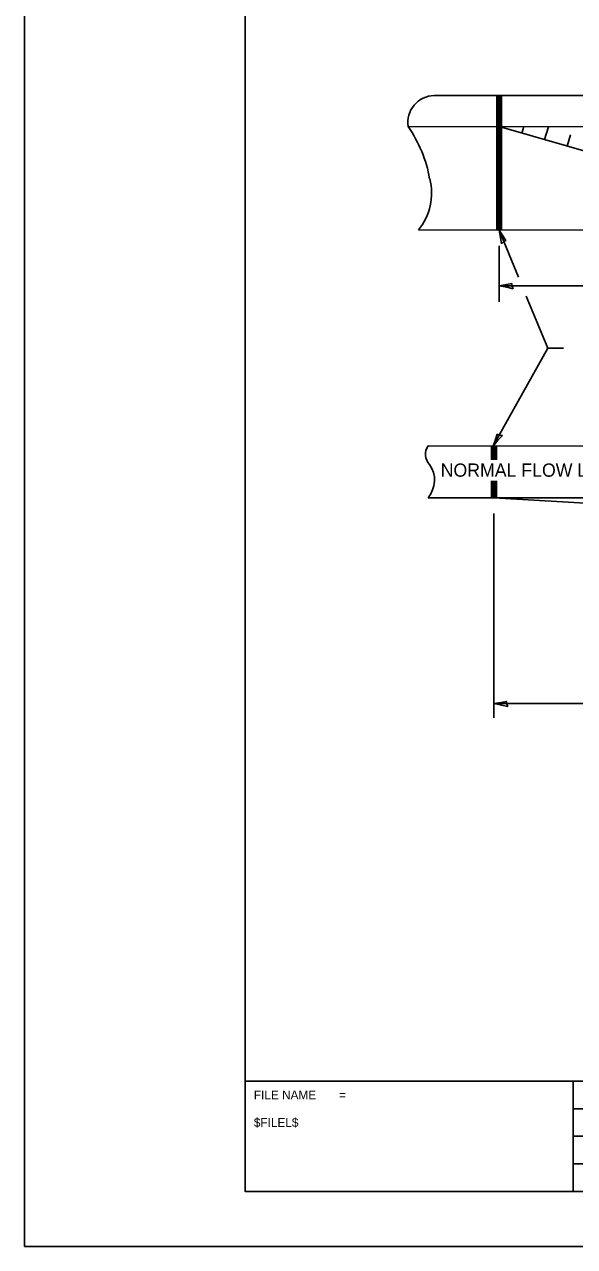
# Model space of a CAD drawing. Extents: x 99512 to 100192, y 99869 to 100309.
# Drawn here: x 99512.5 to 99612.2, y 99868.6 to 100090.3 of the extents above; entities that cross this region are included whole.
import ezdxf

# ---------------------------------------------------------------- set-up
doc = ezdxf.new("R2010")
doc.units = 0
for name, color, linetype in [('Design_PR_Back of Gutter or Curb line', 7, 'Continuous'), ('Design_PR_Roadway Notes', 7, 'Continuous'), ('Level 43', 7, 'Continuous'), ('Level 46', 7, 'Continuous'), ('Level 53', 7, 'Continuous'), ('Level 54', 7, 'Continuous'), ('Sheets_50 Reference Boundary', 7, 'Continuous'), ('Sheets_General Details', 7, 'Continuous'), ('Sheets_Printer Plotting Border', 7, 'Continuous'), ('Stage_Construction Traffic Control', 7, 'Continuous')]:
    doc.layers.add(name, color=color, linetype=linetype)

msp = doc.modelspace()

# ---------------------------------------------------------------- linework, layer by layer
at = {"layer": 'Design_PR_Back of Gutter or Curb line'}
for p, q in [((99586.75, 100077.39), (99761.27, 100077.28)), ((99582.05, 100071.77), (99765.97, 100071.65)), ((99583.92, 100053.01), (99764.1, 100052.89)), ((99585.66, 100013.84), (99760.41, 100013.73)), ((99585.66, 100004.46), (99597.61, 100004.45)), ((99597.61, 100004.45), (99660.38, 100000.8))]:
    msp.add_line(p, q, dxfattribs=at)
for centre, radius, start, end in [((99586.9, 100072.5), 4.9, 91.7719, 188.534), ((99562.31, 100058.1), 24.01, 10.0808, 34.6919), ((99575.88, 100059.64), 10.42, 320.4945, 14.83), ((99587.86, 100012.34), 2.66, 145.6045, 223.7643), ((99581.88, 100007.66), 4.95, 319.709, 34.9896)]:
    msp.add_arc(centre, radius, start, end, dxfattribs=at)
at = {"layer": 'Design_PR_Roadway Notes'}
for p, q in [((99602.05, 100044.44), (99598.53, 100053)), ((99607.37, 100031.56), (99603.46, 100041.03)), ((99607.37, 100031.56), (99597.48, 100013.84)), ((99610.2, 100031.56), (99607.37, 100031.56))]:
    msp.add_line(p, q, dxfattribs=at)
for points in [[(99599, 100050.49), (99599.36, 100050.86), (99599.76, 100051.11), (99599.2, 100051.92), (99598.53, 100053), (99598.81, 100051.67)], [(99599.15, 100015.76), (99598.64, 100015.82), (99598.2, 100015.97), (99597.9, 100015.03), (99597.48, 100013.83), (99598.34, 100014.88)]]:
    msp.add_lwpolyline(points, close=True, dxfattribs=at)
at = {"layer": 'Level 43'}
for p, q in [((99598.56, 100050.11), (99598.56, 100040)), ((99598.61, 100042.89), (99674.01, 100042.89)), ((99597.61, 100001.57), (99597.61, 99964.53)), ((99597.65, 99967.11), (99673, 99967.11))]:
    msp.add_line(p, q, dxfattribs=at)
for points in [[(99601.11, 100042.36), (99600.9, 100042.84), (99600.82, 100043.3), (99599.86, 100043.1), (99598.61, 100042.89), (99599.94, 100042.64)], [(99600.15, 99966.58), (99599.94, 99967.06), (99599.86, 99967.52), (99598.9, 99967.32), (99597.65, 99967.11), (99598.98, 99966.86)]]:
    msp.add_lwpolyline(points, close=True, dxfattribs=at)
at = {"layer": 'Level 46'}
msp.add_line((99597.61, 100004.45), (99660.49, 100004.41), dxfattribs=at)
at = {"layer": 'Level 53'}
for p, q in [((99598.56, 100071.76), (99664, 100052.95)), ((99602.67, 100070.57), (99603.01, 100071.76)), ((99606.79, 100069.39), (99607.47, 100071.73)), ((99610.91, 100068.21), (99611.5, 100070.27))]:
    msp.add_line(p, q, dxfattribs=at)
at = {"layer": 'Level 54'}
msp.add_line((99598.56, 100071.76), (99664, 100052.95), dxfattribs=at)
at = {"layer": 'Sheets_50 Reference Boundary'}
msp.add_lwpolyline([(99552.47, 100298.64), (100182.47, 100298.64), (100182.47, 99898.64), (99552.47, 99898.64)], close=True, dxfattribs=at)
at = {"layer": 'Sheets_General Details'}
for p, q in [((99512.47, 100308.64), (99512.47, 99868.64)), ((99552.47, 99898.64), (100182.47, 99898.64)), ((99611.96, 99898.64), (99611.96, 99878.64)), ((99611.96, 99893.64), (99795.96, 99893.64)), ((99611.96, 99888.64), (99795.96, 99888.64)), ((99611.96, 99883.64), (99795.96, 99883.64)), ((100192.47, 99868.64), (99512.47, 99868.64))]:
    msp.add_line(p, q, dxfattribs=at)
msp.add_lwpolyline([(99552.47, 100298.64), (100182.47, 100298.64), (100182.47, 99878.64), (99552.47, 99878.64)], close=True, dxfattribs=at)
at = {"layer": 'Sheets_Printer Plotting Border'}
msp.add_lwpolyline([(99512.47, 99868.64), (100192.47, 99868.64), (100192.47, 100308.64), (99512.47, 100308.64)], close=True, dxfattribs=at)
at = {"layer": 'Stage_Construction Traffic Control'}
for p, q in [((99598.13, 100077.39), (99598.13, 100053.03)), ((99598.14, 100077.39), (99598.14, 100053.03)), ((99598.16, 100077.39), (99598.16, 100053.03)), ((99598.18, 100077.39), (99598.18, 100053.03)), ((99598.2, 100077.39), (99598.2, 100053.03)), ((99598.21, 100077.39), (99598.21, 100053.03)), ((99598.23, 100077.39), (99598.23, 100053.03)), ((99598.25, 100077.39), (99598.25, 100053.03)), ((99598.26, 100077.39), (99598.26, 100053.03)), ((99598.28, 100077.39), (99598.28, 100053.03)), ((99598.3, 100077.39), (99598.3, 100053.03)), ((99598.32, 100077.39), (99598.32, 100053.03)), ((99598.33, 100077.39), (99598.33, 100053.03)), ((99598.35, 100077.39), (99598.35, 100053.03)), ((99598.37, 100077.39), (99598.37, 100053.03)), ((99598.38, 100077.39), (99598.38, 100053.03)), ((99598.4, 100077.39), (99598.4, 100053.03)), ((99598.42, 100077.39), (99598.42, 100053.03)), ((99598.44, 100077.39), (99598.44, 100053.03)), ((99598.45, 100077.39), (99598.45, 100053.03)), ((99598.47, 100077.39), (99598.47, 100053.03)), ((99598.49, 100077.39), (99598.49, 100053.03)), ((99598.5, 100077.39), (99598.5, 100053.03)), ((99598.52, 100077.39), (99598.52, 100053.03)), ((99598.54, 100077.39), (99598.54, 100053.03)), ((99598.56, 100077.39), (99598.56, 100053.03)), ((99598.57, 100077.39), (99598.57, 100053.03)), ((99598.59, 100077.39), (99598.59, 100053.03)), ((99598.61, 100077.39), (99598.61, 100053.03)), ((99598.62, 100077.39), (99598.62, 100053.03)), ((99598.64, 100077.39), (99598.64, 100053.03)), ((99598.66, 100077.39), (99598.66, 100053.03)), ((99598.68, 100077.39), (99598.68, 100053.03)), ((99598.69, 100077.39), (99598.69, 100053.03)), ((99598.71, 100077.39), (99598.71, 100053.03)), ((99598.73, 100077.39), (99598.73, 100053.03)), ((99598.74, 100077.39), (99598.74, 100053.03)), ((99598.76, 100077.39), (99598.76, 100053.03)), ((99598.78, 100077.39), (99598.78, 100053.03)), ((99598.8, 100077.39), (99598.8, 100053.03)), ((99598.81, 100077.39), (99598.81, 100053.03)), ((99598.83, 100077.39), (99598.83, 100053.03)), ((99598.85, 100077.39), (99598.85, 100053.03)), ((99598.86, 100077.39), (99598.86, 100053.03)), ((99598.88, 100077.39), (99598.88, 100053.03)), ((99598.9, 100077.39), (99598.9, 100053.03)), ((99598.92, 100077.39), (99598.92, 100053.03)), ((99598.93, 100077.39), (99598.93, 100053.03)), ((99598.95, 100077.39), (99598.95, 100053.03)), ((99598.97, 100077.39), (99598.97, 100053.03)), ((99598.98, 100077.39), (99598.98, 100053.03)), ((99597.18, 100011.31), (99597.18, 100013.83)), ((99597.2, 100011.31), (99597.2, 100013.83)), ((99597.21, 100011.31), (99597.21, 100013.83)), ((99597.23, 100011.31), (99597.23, 100013.83)), ((99597.25, 100011.31), (99597.25, 100013.83)), ((99597.26, 100011.31), (99597.26, 100013.83)), ((99597.28, 100011.31), (99597.28, 100013.83)), ((99597.3, 100011.31), (99597.3, 100013.83)), ((99597.32, 100011.31), (99597.32, 100013.83)), ((99597.33, 100011.31), (99597.33, 100013.83)), ((99597.35, 100011.31), (99597.35, 100013.83)), ((99597.37, 100011.31), (99597.37, 100013.83)), ((99597.38, 100011.31), (99597.38, 100013.83)), ((99597.4, 100011.31), (99597.4, 100013.83)), ((99597.42, 100011.31), (99597.42, 100013.83)), ((99597.44, 100011.31), (99597.44, 100013.83)), ((99597.45, 100011.31), (99597.45, 100013.83)), ((99597.47, 100011.31), (99597.47, 100013.83)), ((99597.49, 100011.31), (99597.49, 100013.83)), ((99597.5, 100011.31), (99597.5, 100013.83)), ((99597.52, 100011.31), (99597.52, 100013.83)), ((99597.54, 100011.31), (99597.54, 100013.83)), ((99597.56, 100011.31), (99597.56, 100013.83)), ((99597.57, 100011.31), (99597.57, 100013.83)), ((99597.59, 100011.31), (99597.59, 100013.83)), ((99597.61, 100011.31), (99597.61, 100013.83)), ((99597.62, 100011.31), (99597.62, 100013.83)), ((99597.64, 100011.31), (99597.64, 100013.83)), ((99597.66, 100011.31), (99597.66, 100013.83)), ((99597.68, 100011.31), (99597.68, 100013.83)), ((99597.69, 100011.31), (99597.69, 100013.83)), ((99597.71, 100011.31), (99597.71, 100013.83)), ((99597.73, 100011.31), (99597.73, 100013.83)), ((99597.74, 100011.31), (99597.74, 100013.83)), ((99597.76, 100011.31), (99597.76, 100013.83)), ((99597.78, 100011.31), (99597.78, 100013.83)), ((99597.8, 100011.31), (99597.8, 100013.83)), ((99597.81, 100011.31), (99597.81, 100013.83)), ((99597.83, 100011.31), (99597.83, 100013.83)), ((99597.85, 100011.31), (99597.85, 100013.83)), ((99597.86, 100011.31), (99597.86, 100013.83)), ((99597.88, 100011.31), (99597.88, 100013.83)), ((99597.9, 100011.31), (99597.9, 100013.83)), ((99597.92, 100011.31), (99597.92, 100013.83)), ((99597.93, 100011.31), (99597.93, 100013.83)), ((99597.95, 100011.31), (99597.95, 100013.83)), ((99597.97, 100011.31), (99597.97, 100013.83)), ((99597.98, 100011.31), (99597.98, 100013.83)), ((99598, 100011.31), (99598, 100013.83)), ((99598.02, 100011.31), (99598.02, 100013.83)), ((99598.04, 100011.31), (99598.04, 100013.83)), ((99597.18, 100004.45), (99597.18, 100007.49)), ((99597.2, 100004.45), (99597.2, 100007.49)), ((99597.21, 100004.45), (99597.21, 100007.49)), ((99597.23, 100004.45), (99597.23, 100007.49)), ((99597.25, 100004.45), (99597.25, 100007.49)), ((99597.26, 100004.45), (99597.26, 100007.49)), ((99597.28, 100004.45), (99597.28, 100007.49)), ((99597.3, 100004.45), (99597.3, 100007.49)), ((99597.32, 100004.45), (99597.32, 100007.49)), ((99597.33, 100004.45), (99597.33, 100007.49)), ((99597.35, 100004.45), (99597.35, 100007.49)), ((99597.37, 100004.45), (99597.37, 100007.49)), ((99597.38, 100004.45), (99597.38, 100007.49)), ((99597.4, 100004.45), (99597.4, 100007.49)), ((99597.42, 100004.45), (99597.42, 100007.49)), ((99597.44, 100004.45), (99597.44, 100007.49)), ((99597.45, 100004.45), (99597.45, 100007.49)), ((99597.47, 100004.45), (99597.47, 100007.49)), ((99597.49, 100004.45), (99597.49, 100007.49)), ((99597.5, 100004.45), (99597.5, 100007.49)), ((99597.52, 100004.45), (99597.52, 100007.49)), ((99597.54, 100004.45), (99597.54, 100007.49)), ((99597.56, 100004.45), (99597.56, 100007.49)), ((99597.57, 100004.45), (99597.57, 100007.49)), ((99597.59, 100004.45), (99597.59, 100007.49)), ((99597.61, 100004.45), (99597.61, 100007.49)), ((99597.62, 100004.45), (99597.62, 100007.49)), ((99597.64, 100004.45), (99597.64, 100007.49)), ((99597.66, 100004.45), (99597.66, 100007.49)), ((99597.68, 100004.45), (99597.68, 100007.49)), ((99597.69, 100004.45), (99597.69, 100007.49)), ((99597.71, 100004.45), (99597.71, 100007.49)), ((99597.73, 100004.45), (99597.73, 100007.49)), ((99597.74, 100004.45), (99597.74, 100007.49)), ((99597.76, 100004.45), (99597.76, 100007.49)), ((99597.78, 100004.45), (99597.78, 100007.49)), ((99597.8, 100004.45), (99597.8, 100007.49)), ((99597.81, 100004.45), (99597.81, 100007.49)), ((99597.83, 100004.45), (99597.83, 100007.49)), ((99597.85, 100004.45), (99597.85, 100007.49)), ((99597.86, 100004.45), (99597.86, 100007.49)), ((99597.88, 100004.45), (99597.88, 100007.49)), ((99597.9, 100004.45), (99597.9, 100007.49)), ((99597.92, 100004.45), (99597.92, 100007.49)), ((99597.93, 100004.45), (99597.93, 100007.49)), ((99597.95, 100004.45), (99597.95, 100007.49)), ((99597.97, 100004.45), (99597.97, 100007.49)), ((99597.98, 100004.45), (99597.98, 100007.49)), ((99598, 100004.45), (99598, 100007.49)), ((99598.02, 100004.45), (99598.02, 100007.49)), ((99598.04, 100004.45), (99598.04, 100007.49)), ((99598.04, 100004.45), (99598.04, 100007.49))]:
    msp.add_line(p, q, dxfattribs=at)

# ---------------------------------------------------------------- texts
at = {"layer": 'Design_PR_Roadway Notes'}
msp.add_text('NORMAL FLOW LINE OF GUTTER', height=2.4, dxfattribs=at).set_placement((99587.95, 100008.26))
at = {"layer": 'Sheets_General Details'}
for s, p in [('FILE NAME', (99554.07, 99895.34)), ('=', (99569.52, 99895.34)), ('$FILEL$', (99554.07, 99890.34))]:
    msp.add_text(s, height=1.6, rotation=360, dxfattribs=at).set_placement(p)

doc.saveas('drawing.dxf')
